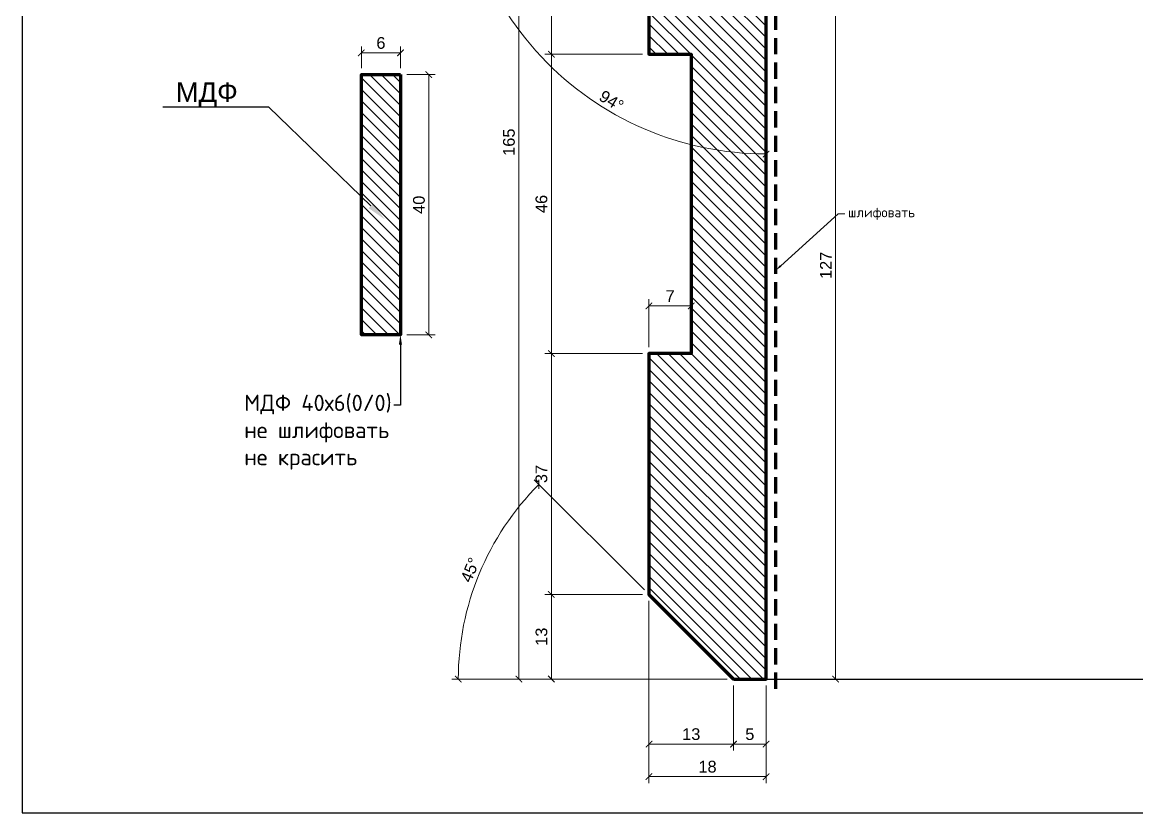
# Model space of a CAD drawing. Header units: inches. Extents: x -1 to 299, y 4775 to 4975.
# Drawn here: x -0.7 to 170.6, y 4775.5 to 4896.9 of the extents above; entities that cross this region are included whole.
import ezdxf
from ezdxf import colors
from ezdxf.entities.mleader import LeaderData, LeaderLine
from ezdxf.math import Vec2, Vec3

# ---------------------------------------------------------------- set-up
doc = ezdxf.new("R2010")
doc.units = ezdxf.units.IN
doc.header["$MEASUREMENT"] = 0
doc.linetypes.add('HIDDEN', pattern=[0.375, 0.25, -0.125])
doc.layers.add('Outside panel', color=7, linetype='Continuous', lineweight=18, true_color=0x7f5e57)
doc.layers.add('линия 50', color=1, linetype='Continuous', lineweight=140)
doc.layers.add('служебный слой РАЗМЕРЫ', color=7, linetype='Continuous', lineweight=9)
doc.layers.add('размеры в модели', color=7, linetype='Continuous')
doc.styles.get("Standard").update_dxf_attribs({"font": 'arial.ttf'})
doc.styles.add('ЕСКД профили текст', font='isocpeur.ttf')
doc.styles.add('ЕСКД штамп_текст', font='isocpeur.ttf')
doc.dimstyles.new('M_1', dxfattribs={"dimtxt": 1.8, "dimasz": 1, "dimexe": 1, "dimexo": 1, "dimgap": 0.6, "dimtad": 1, "dimdec": 0, "dimdsep": 46, "dimtxsty": 'Standard', "dimblk": 'ARCHTICK', "dimcen": -5, "dimclrd": 7, "dimclre": 7, "dimclrt": 7, "dimadec": 0, "dimazin": 0, "dimtfac": 1, "dimtdec": 0, "dimtmove": 0, "dimatfit": 3, "dimfxl": 1, "dimtolj": 1, "dimtzin": 0, "dimlwd": 5, "dimlwe": 5, "dimarcsym": 0})

# ---------------------------------------------------------------- blocks, each defined once
blk = doc.blocks.new('_ArchTick')
at = {"color": 0, "linetype": 'ByBlock', "const_width": 0.15}
blk.add_lwpolyline([(-0.5, -0.5), (0.5, 0.5)], dxfattribs=at)
blk = doc.blocks.new('*D55')
at = {"layer": 'Defpoints', "color": 0, "ltscale": 1000, "transparency": 16777216}
for p in [(57.4, 4888.9), (57.4, 4848.9), (61.76, 4848.9)]:
    blk.add_point(p, dxfattribs=at)
at = {"layer": 'размеры в модели', "color": 7, "lineweight": 5, "ltscale": 1000, "transparency": 16777216}
for p, q in [((58.4, 4888.9), (62.76, 4888.9)), ((61.76, 4888.9), (61.76, 4848.9)), ((58.4, 4848.9), (62.76, 4848.9))]:
    blk.add_line(p, q, dxfattribs=at)
for p, rotation in [((61.76, 4888.9), 90), ((61.76, 4848.9), 270)]:
    blk.add_blockref('_ArchTick', p, dxfattribs=dict(at, rotation=rotation))
at = {"layer": 'размеры в модели', "color": 7, "ltscale": 1000, "transparency": 16777216, "insert": (60.25, 4868.9), "char_height": 1.8, "attachment_point": 5, "rotation": 90}
blk.add_mtext('\\A1;40', dxfattribs=at)
blk = doc.blocks.new('*D54')
at = {"layer": 'Defpoints', "color": 0, "ltscale": 1000, "transparency": 16777216}
for p in [(51.4, 4892.24), (51.4, 4888.9), (57.4, 4888.9)]:
    blk.add_point(p, dxfattribs=at)
at = {"layer": 'размеры в модели', "color": 7, "lineweight": 5, "ltscale": 1000, "transparency": 16777216}
for p, q in [((51.4, 4889.9), (51.4, 4893.24)), ((57.4, 4892.24), (51.4, 4892.24)), ((57.4, 4889.9), (57.4, 4893.24))]:
    blk.add_line(p, q, dxfattribs=at)
at = {"layer": 'размеры в модели', "color": 7, "lineweight": 5, "ltscale": 1000, "transparency": 16777216, "rotation": 180}
blk.add_blockref('_ArchTick', (51.4, 4892.24), dxfattribs=at)
at = {"layer": 'размеры в модели', "color": 7, "lineweight": 5, "ltscale": 1000, "transparency": 16777216}
blk.add_blockref('_ArchTick', (57.4, 4892.24), dxfattribs=at)
at = {"layer": 'размеры в модели', "color": 7, "ltscale": 1000, "transparency": 16777216, "insert": (54.4, 4893.76), "char_height": 1.8, "attachment_point": 5}
blk.add_mtext('\\A1;6', dxfattribs=at)
blk = doc.blocks.new('*D52')
at = {"layer": 'Defpoints', "color": 0, "ltscale": 1000, "transparency": 16777216}
for p in [(95.6, 4853.37), (95.6, 4846.02), (102.1, 4846.02)]:
    blk.add_point(p, dxfattribs=at)
at = {"layer": 'размеры в модели', "color": 7, "lineweight": 5, "ltscale": 1000, "transparency": 16777216}
for p, q in [((95.6, 4847.02), (95.6, 4854.37)), ((102.1, 4847.02), (102.1, 4854.37)), ((102.1, 4853.37), (95.6, 4853.37))]:
    blk.add_line(p, q, dxfattribs=at)
at = {"layer": 'размеры в модели', "color": 7, "lineweight": 5, "ltscale": 1000, "transparency": 16777216, "rotation": 180}
blk.add_blockref('_ArchTick', (95.6, 4853.37), dxfattribs=at)
at = {"layer": 'размеры в модели', "color": 7, "lineweight": 5, "ltscale": 1000, "transparency": 16777216}
blk.add_blockref('_ArchTick', (102.1, 4853.37), dxfattribs=at)
at = {"layer": 'размеры в модели', "color": 7, "ltscale": 1000, "transparency": 16777216, "insert": (98.85, 4854.87), "char_height": 1.8, "attachment_point": 5}
blk.add_mtext('\\A1;7', dxfattribs=at)
blk = doc.blocks.new('*D51')
at = {"layer": 'Defpoints', "color": 0, "ltscale": 1000, "transparency": 16777216}
for p in [(71.96, 4817.17), (95.6, 4809.02), (108.6, 4796.02), (108.6, 4796.02), (113.6, 4796.02)]:
    blk.add_point(p, dxfattribs=at)
at = {"layer": 'размеры в модели', "color": 7, "lineweight": 5, "ltscale": 1000, "transparency": 16777216}
for p, q in [((94.89, 4809.73), (77.98, 4826.64)), ((107.6, 4796.02), (65.3, 4796.02))]:
    blk.add_line(p, q, dxfattribs=at)
blk.add_arc((108.6, 4796.02), 42.3, 135, 180, dxfattribs=at)
for p, rotation in [((78.69, 4825.94), 44.99999999999992), ((66.3, 4796.02), 269.999999999997)]:
    blk.add_blockref('_ArchTick', p, dxfattribs=dict(at, rotation=rotation))
at = {"layer": 'размеры в модели', "color": 7, "ltscale": 1000, "transparency": 16777216, "insert": (68.12, 4812.79), "char_height": 1.8, "attachment_point": 5, "rotation": 67.5}
blk.add_mtext('\\A1;45°', dxfattribs=at)
blk = doc.blocks.new('*D50')
at = {"layer": 'Defpoints', "color": 0, "ltscale": 1000, "transparency": 16777216}
for p in [(95.6, 4961.02), (75.6, 4796.02), (108.6, 4796.02)]:
    blk.add_point(p, dxfattribs=at)
at = {"layer": 'размеры в модели', "color": 7, "lineweight": 5, "ltscale": 1000, "transparency": 16777216}
for p, q in [((94.6, 4961.02), (74.6, 4961.02)), ((75.6, 4961.02), (75.6, 4796.02)), ((107.6, 4796.02), (74.6, 4796.02))]:
    blk.add_line(p, q, dxfattribs=at)
for p, rotation in [((75.6, 4961.02), 90), ((75.6, 4796.02), 270)]:
    blk.add_blockref('_ArchTick', p, dxfattribs=dict(at, rotation=rotation))
at = {"layer": 'размеры в модели', "color": 7, "ltscale": 1000, "transparency": 16777216, "insert": (74.08, 4878.52), "char_height": 1.8, "attachment_point": 5, "rotation": 90}
blk.add_mtext('\\A1;165', dxfattribs=at)
blk = doc.blocks.new('*D49')
at = {"layer": 'Defpoints', "color": 0, "ltscale": 1000, "transparency": 16777216}
for p in [(80.6, 4961.02), (95.6, 4961.02), (95.6, 4892.02)]:
    blk.add_point(p, dxfattribs=at)
at = {"layer": 'размеры в модели', "color": 7, "lineweight": 5, "ltscale": 1000, "transparency": 16777216}
for p, q in [((94.6, 4961.02), (79.6, 4961.02)), ((80.6, 4892.02), (80.6, 4961.02)), ((94.6, 4892.02), (79.6, 4892.02))]:
    blk.add_line(p, q, dxfattribs=at)
for p, rotation in [((80.6, 4961.02), 90), ((80.6, 4892.02), 270)]:
    blk.add_blockref('_ArchTick', p, dxfattribs=dict(at, rotation=rotation))
at = {"layer": 'размеры в модели', "color": 7, "ltscale": 1000, "transparency": 16777216, "insert": (79.08, 4920.52), "char_height": 1.8, "attachment_point": 5, "rotation": 90}
blk.add_mtext('\\A1;69', dxfattribs=at)
blk = doc.blocks.new('*D48')
at = {"layer": 'Defpoints', "color": 0, "ltscale": 1000, "transparency": 16777216}
for p in [(95.6, 4892.02), (80.6, 4846.02), (95.6, 4846.02)]:
    blk.add_point(p, dxfattribs=at)
at = {"layer": 'размеры в модели', "color": 7, "lineweight": 5, "ltscale": 1000, "transparency": 16777216}
for p, q in [((94.6, 4892.02), (79.6, 4892.02)), ((80.6, 4892.02), (80.6, 4846.02)), ((94.6, 4846.02), (79.6, 4846.02))]:
    blk.add_line(p, q, dxfattribs=at)
for p, rotation in [((80.6, 4892.02), 90), ((80.6, 4846.02), 270)]:
    blk.add_blockref('_ArchTick', p, dxfattribs=dict(at, rotation=rotation))
at = {"layer": 'размеры в модели', "color": 7, "ltscale": 1000, "transparency": 16777216, "insert": (79.08, 4869.02), "char_height": 1.8, "attachment_point": 5, "rotation": 90}
blk.add_mtext('\\A1;46', dxfattribs=at)
blk = doc.blocks.new('*D47')
at = {"layer": 'Defpoints', "color": 0, "ltscale": 1000, "transparency": 16777216}
for p in [(80.6, 4846.02), (95.6, 4846.02), (95.6, 4809.02)]:
    blk.add_point(p, dxfattribs=at)
at = {"layer": 'размеры в модели', "color": 7, "lineweight": 5, "ltscale": 1000, "transparency": 16777216}
for p, q in [((94.6, 4846.02), (79.6, 4846.02)), ((80.6, 4809.02), (80.6, 4846.02)), ((94.6, 4809.02), (79.6, 4809.02))]:
    blk.add_line(p, q, dxfattribs=at)
for p, rotation in [((80.6, 4846.02), 90), ((80.6, 4809.02), 270)]:
    blk.add_blockref('_ArchTick', p, dxfattribs=dict(at, rotation=rotation))
at = {"layer": 'размеры в модели', "color": 7, "ltscale": 1000, "transparency": 16777216, "insert": (79.08, 4827.52), "char_height": 1.8, "attachment_point": 5, "rotation": 90}
blk.add_mtext('\\A1;37', dxfattribs=at)
blk = doc.blocks.new('*D46')
at = {"layer": 'Defpoints', "color": 0, "ltscale": 1000, "transparency": 16777216}
for p in [(80.6, 4809.02), (95.6, 4809.02), (108.6, 4796.02)]:
    blk.add_point(p, dxfattribs=at)
at = {"layer": 'размеры в модели', "color": 7, "lineweight": 5, "ltscale": 1000, "transparency": 16777216}
for p, q in [((94.6, 4809.02), (79.6, 4809.02)), ((80.6, 4796.02), (80.6, 4809.02)), ((107.6, 4796.02), (79.6, 4796.02))]:
    blk.add_line(p, q, dxfattribs=at)
for p, rotation in [((80.6, 4809.02), 90), ((80.6, 4796.02), 270)]:
    blk.add_blockref('_ArchTick', p, dxfattribs=dict(at, rotation=rotation))
at = {"layer": 'размеры в модели', "color": 7, "ltscale": 1000, "transparency": 16777216, "insert": (79.08, 4802.52), "char_height": 1.8, "attachment_point": 5, "rotation": 90}
blk.add_mtext('\\A1;13', dxfattribs=at)
blk = doc.blocks.new('*D45')
at = {"layer": 'Defpoints', "color": 0, "ltscale": 1000, "transparency": 16777216}
for p in [(95.6, 4809.02), (108.6, 4796.02), (95.6, 4786.02)]:
    blk.add_point(p, dxfattribs=at)
at = {"layer": 'размеры в модели', "color": 7, "lineweight": 5, "ltscale": 1000, "transparency": 16777216}
for p, q in [((95.6, 4808.02), (95.6, 4785.02)), ((108.6, 4795.02), (108.6, 4785.02)), ((108.6, 4786.02), (95.6, 4786.02))]:
    blk.add_line(p, q, dxfattribs=at)
at = {"layer": 'размеры в модели', "color": 7, "lineweight": 5, "ltscale": 1000, "transparency": 16777216, "rotation": 180}
blk.add_blockref('_ArchTick', (95.6, 4786.02), dxfattribs=at)
at = {"layer": 'размеры в модели', "color": 7, "lineweight": 5, "ltscale": 1000, "transparency": 16777216}
blk.add_blockref('_ArchTick', (108.6, 4786.02), dxfattribs=at)
at = {"layer": 'размеры в модели', "color": 7, "ltscale": 1000, "transparency": 16777216, "insert": (102.1, 4787.54), "char_height": 1.8, "attachment_point": 5}
blk.add_mtext('\\A1;13', dxfattribs=at)
blk = doc.blocks.new('*D44')
at = {"layer": 'Defpoints', "color": 0, "ltscale": 1000, "transparency": 16777216}
for p in [(108.6, 4796.02), (113.6, 4796.02), (113.6, 4786.02)]:
    blk.add_point(p, dxfattribs=at)
at = {"layer": 'размеры в модели', "color": 7, "lineweight": 5, "ltscale": 1000, "transparency": 16777216}
for p, q in [((108.6, 4795.02), (108.6, 4785.02)), ((113.6, 4795.02), (113.6, 4785.02)), ((108.6, 4786.02), (113.6, 4786.02))]:
    blk.add_line(p, q, dxfattribs=at)
at = {"layer": 'размеры в модели', "color": 7, "lineweight": 5, "ltscale": 1000, "transparency": 16777216, "rotation": 180}
blk.add_blockref('_ArchTick', (108.6, 4786.02), dxfattribs=at)
at = {"layer": 'размеры в модели', "color": 7, "lineweight": 5, "ltscale": 1000, "transparency": 16777216}
blk.add_blockref('_ArchTick', (113.6, 4786.02), dxfattribs=at)
at = {"layer": 'размеры в модели', "color": 7, "ltscale": 1000, "transparency": 16777216, "insert": (111.1, 4787.54), "char_height": 1.8, "attachment_point": 5}
blk.add_mtext('\\A1;5', dxfattribs=at)
blk = doc.blocks.new('*D43')
at = {"layer": 'Defpoints', "color": 0, "ltscale": 1000, "transparency": 16777216}
for p in [(109.34, 4924.37), (112.66, 4924.16), (113.6, 4923.16), (71.6, 4902.14), (113.6, 4796.02)]:
    blk.add_point(p, dxfattribs=at)
at = {"layer": 'размеры в модели', "color": 7, "lineweight": 5, "ltscale": 1000, "transparency": 16777216}
blk.add_line((108.34, 4924.43), (65.3, 4927.12), dxfattribs=at)
blk.add_arc((113.6, 4924.1), 47.39, 176.4173, 270, dxfattribs=at)
at = {"layer": 'размеры в модели', "color": 7, "lineweight": 5, "ltscale": 1000, "transparency": 16777216, "rotation": 86.41728462077985}
blk.add_blockref('_ArchTick', (66.3, 4927.06), dxfattribs=at)
at = {"layer": 'размеры в модели', "color": 7, "lineweight": 5, "ltscale": 1000, "transparency": 16777216}
blk.add_blockref('_ArchTick', (113.6, 4876.71), dxfattribs=at)
at = {"layer": 'размеры в модели', "color": 7, "ltscale": 1000, "transparency": 16777216, "insert": (89.84, 4884.86), "char_height": 1.8, "attachment_point": 5, "rotation": 328.8058}
blk.add_mtext('\\A1;94°', dxfattribs=at)
blk = doc.blocks.new('*D3')
at = {"layer": 'Defpoints', "color": 0, "ltscale": 1000, "transparency": 16777216}
for p in [(113.6, 4923.16), (113.6, 4796.02), (124.29, 4796.02)]:
    blk.add_point(p, dxfattribs=at)
at = {"layer": 'размеры в модели', "color": 7, "lineweight": 5, "ltscale": 1000, "transparency": 16777216}
for p, q in [((114.6, 4923.16), (125.29, 4923.16)), ((124.29, 4923.16), (124.29, 4796.02)), ((114.6, 4796.02), (125.29, 4796.02))]:
    blk.add_line(p, q, dxfattribs=at)
for p, rotation in [((124.29, 4923.16), 90), ((124.29, 4796.02), 270)]:
    blk.add_blockref('_ArchTick', p, dxfattribs=dict(at, rotation=rotation))
at = {"layer": 'размеры в модели', "color": 7, "ltscale": 1000, "transparency": 16777216, "insert": (122.79, 4859.59), "char_height": 1.8, "attachment_point": 5, "rotation": 90}
blk.add_mtext('\\A1;127', dxfattribs=at)
blk = doc.blocks.new('*D2')
at = {"layer": 'Defpoints', "color": 0, "ltscale": 1000, "transparency": 16777216}
for p in [(95.6, 4809.02), (113.6, 4796.02), (95.6, 4781.02)]:
    blk.add_point(p, dxfattribs=at)
at = {"layer": 'размеры в модели', "color": 7, "lineweight": 5, "ltscale": 1000, "transparency": 16777216}
for p, q in [((95.6, 4808.02), (95.6, 4780.02)), ((113.6, 4795.02), (113.6, 4780.02)), ((113.6, 4781.02), (95.6, 4781.02))]:
    blk.add_line(p, q, dxfattribs=at)
at = {"layer": 'размеры в модели', "color": 7, "lineweight": 5, "ltscale": 1000, "transparency": 16777216, "rotation": 180}
blk.add_blockref('_ArchTick', (95.6, 4781.02), dxfattribs=at)
at = {"layer": 'размеры в модели', "color": 7, "lineweight": 5, "ltscale": 1000, "transparency": 16777216}
blk.add_blockref('_ArchTick', (113.6, 4781.02), dxfattribs=at)
at = {"layer": 'размеры в модели', "color": 7, "ltscale": 1000, "transparency": 16777216, "insert": (104.6, 4782.54), "char_height": 1.8, "attachment_point": 5}
blk.add_mtext('\\A1;18', dxfattribs=at)

msp = doc.modelspace()

# ---------------------------------------------------------------- hatches: boundary and pattern name
at = {"layer": 'Outside panel', "ltscale": 1000}
h = msp.add_hatch(dxfattribs=at)
h.set_pattern_fill('ANSI31', color=256, scale=10, angle=90)
h.set_pattern_definition([(135, (-310196.3167, 98320.7179), (-0.8838834765, -0.8838834765), [])])
edge = h.paths.add_edge_path()
edge.add_line((108.6, 4796.02), (113.6, 4796.02))
edge.add_line((113.6, 4796.02), (113.6, 4923.16))
edge.add_arc((112.6, 4923.16), 1, 360, 446.4173)
edge.add_line((112.66, 4924.16), (109.34, 4924.37))
edge.add_arc((109.4, 4925.36), 1, 180, 266.4173, ccw=False)
edge.add_line((108.4, 4925.36), (108.4, 4930.99))
edge.add_arc((109.7, 4930.99), 1.3, 481.5186, 540, ccw=False)
edge.add_arc((106.62, 4937.71), 6.1, 293.2069, 349.9487)
edge.add_arc((106.22, 4937.78), 6.5, 349.9487, 367.0409)
edge.add_arc((103.47, 4937.44), 9.27, 367.0409, 393.8049)
edge.add_arc((510.86, 5210.21), 481.01, 213.2232, 213.8049, ccw=False)
edge.add_arc((115.69, 4951.39), 8.62, 185.3107, 213.2232, ccw=False)
edge.add_arc((102.99, 4953.8), 5.22, 322.058, 384.9728)
edge.add_arc((105.17, 4954.81), 2.82, 384.9728, 427.1065)
edge.add_arc((106.73, 4958.49), 1.18, 171.0237, 247.1065, ccw=False)
edge.add_line((105.56, 4958.67), (105.56, 4960.02))
edge.add_arc((104.56, 4960.02), 1, 360, 450)
edge.add_line((104.56, 4961.02), (95.6, 4961.02))
edge.add_line((95.6, 4961.02), (95.6, 4892.02))
edge.add_line((95.6, 4892.02), (102.1, 4892.02))
edge.add_line((102.1, 4892.02), (102.1, 4846.02))
edge.add_line((102.1, 4846.02), (95.6, 4846.02))
edge.add_line((95.6, 4846.02), (95.6, 4809.02))
edge.add_line((95.6, 4809.02), (108.6, 4796.02))
h = msp.add_hatch(dxfattribs=at)
h.set_pattern_fill('ANSI31', color=5, scale=10, angle=90)
h.set_pattern_definition([(135, (-309642.8832, 95747.2769), (-0.8838834765, -0.8838834765), [])])
h.paths.add_polyline_path([(57.4, 4848.9), (51.4, 4848.9), (51.4, 4888.9), (57.4, 4888.9)])

# ---------------------------------------------------------------- linework, layer by layer
at = {"color": 6, "ltscale": 1000}
msp.add_lwpolyline([(-0.71, 4775.48), (299.29, 4775.48), (299.29, 4975.48), (-0.71, 4975.48)], close=True, dxfattribs=at)
at = {"color": 7, "elevation": 0}
msp.add_lwpolyline([(113.6, 4796.02), (232.98, 4796.02), (232.98, 4923.16, 0.396015), (232.04, 4924.16), (228.72, 4924.37, -0.396015), (227.78, 4925.36), (227.78, 4930.99, -0.26086), (228.4, 4932.1, 0.252769), (232, 4936.64, 0.074717), (232.06, 4938.57, 0.117314), (230.56, 4942.59, -0.002538), (227.86, 4946.67, -0.122397), (226.49, 4950.59, 0.281628), (227.11, 4956, 0.185943), (225.65, 4957.4, -0.344732), (224.94, 4958.67), (224.94, 4960.02, 0.414214), (223.94, 4961.02), (95.6, 4961.02)], format="xyb", dxfattribs=at)
at = {"layer": 'линия 50', "color": 1, "linetype": 'HIDDEN', "ltscale": 10, "true_color": 0xff0909, "elevation": 0}
msp.add_lwpolyline([(115.1, 4794.52), (115.1, 4923.16, 0.396015), (112.75, 4925.66), (109.9, 4925.83), (109.9, 4930.85, 0.241668), (114.1, 4936.38, 0.074717), (114.16, 4938.76, 0.117314), (112.42, 4943.43, -0.002538), (109.73, 4947.49, -0.103632), (108.67, 4950.2, 0.255346), (109.08, 4956.63, 0.172176), (107.06, 4958.69), (107.06, 4960.02, 0.414214), (104.56, 4962.52), (94.1, 4962.52)], format="xyb", dxfattribs=at)
at = {"layer": 'линия 50', "color": 7, "elevation": 0}
msp.add_lwpolyline([(108.6, 4796.02), (113.6, 4796.02), (113.6, 4923.16, 0.396015), (112.66, 4924.16), (109.34, 4924.37, -0.396015), (108.4, 4925.36), (108.4, 4930.99, -0.26086), (109.02, 4932.1, 0.252769), (112.62, 4936.64, 0.074717), (112.67, 4938.57, 0.117314), (111.18, 4942.59, -0.002538), (108.48, 4946.67, -0.122397), (107.11, 4950.59, 0.281628), (107.72, 4956, 0.185943), (106.27, 4957.4, -0.344732), (105.56, 4958.67), (105.56, 4960.02, 0.414214), (104.56, 4961.02), (95.6, 4961.02), (95.6, 4892.02), (102.1, 4892.02), (102.1, 4846.02), (95.6, 4846.02), (95.6, 4809.02)], format="xyb", close=True, dxfattribs=at)
at = {"layer": 'линия 50', "color": 7}
msp.add_lwpolyline([(57.4, 4888.9), (57.4, 4848.9), (51.4, 4848.9), (51.4, 4888.9)], close=True, dxfattribs=at)

# ---------------------------------------------------------------- dimensions: what is measured, and where the dimension line sits
at = {"layer": 'размеры в модели', "color": 5, "ltscale": 1000}
for base, p1, p2, angle, picture, middle in [((75.6, 4796.02, 0), (95.6, 4961.02, 0), (108.6, 4796.02, 0), 90, '*D50', (74.08, 4878.52, 0)), ((124.29, 4796.02, 0), (113.6, 4923.16, 0), (113.6, 4796.02, 0), 90, '*D3', (122.79, 4859.59, 0)), ((51.4, 4892.24), (57.4, 4888.9), (51.4, 4888.9), 180, '*D54', (54.4, 4893.76)), ((80.6, 4846.02, 0), (95.6, 4892.02, 0), (95.6, 4846.02, 0), 90, '*D48', (79.08, 4869.02, 0)), ((61.76, 4848.9), (57.4, 4888.9), (57.4, 4848.9), 90, '*D55', (60.25, 4868.9)), ((95.59624482, 4853.37245985, 0), (102.09624482, 4846.02490627, 0), (95.59624482, 4846.02490627, 0), 180, '*D52', (98.84624482, 4854.87245985, 0)), ((80.6, 4846.02, 0), (95.6, 4809.02, 0), (95.6, 4846.02, 0), 90, '*D47', (79.08, 4827.52, 0)), ((80.6, 4809.02, 0), (108.6, 4796.02, 0), (95.6, 4809.02, 0), 90, '*D46', (79.08, 4802.52, 0)), ((95.6, 4786.02, 0), (108.6, 4796.02, 0), (95.6, 4809.02, 0), 180, '*D45', (102.1, 4787.54, 0)), ((95.6, 4781.02, 0), (113.6, 4796.02, 0), (95.6, 4809.02, 0), 180, '*D2', (104.6, 4782.54, 0)), ((113.6, 4786.02, 0), (108.6, 4796.02, 0), (113.6, 4796.02, 0), 180, '*D44', (111.1, 4787.54, 0))]:
    dim = msp.add_linear_dim(base=base, p1=p1, p2=p2, angle=angle, dimstyle='M_1', dxfattribs=at)
    dim.commit()
    dim.dimension.update_dxf_attribs({"geometry": picture, "text_midpoint": middle})
dim = msp.add_linear_dim(base=(80.6, 4961.02, 0), p1=(95.6, 4892.02, 0), p2=(95.6, 4961.02, 0), angle=90, dimstyle='M_1', dxfattribs=at)
dim.commit()
dim.dimension.update_dxf_attribs({"geometry": '*D49', "text_midpoint": (80.6, 4920.52, 0), "dimtype": 128})
dim = msp.add_angular_dim_2l(base=(71.6, 4902.14), line1=((113.6, 4796.02, 0), (113.6, 4923.16, 0)), line2=((112.66, 4924.16, 0), (109.34, 4924.37, 0)), dimstyle='M_1', dxfattribs=at)
dim.commit()
dim.dimension.update_dxf_attribs({"geometry": '*D43', "text_midpoint": (89.05, 4883.56, 0), "dimtype": 130})
dim = msp.add_angular_dim_2l(base=(71.96, 4817.17), line1=((95.6, 4809.02, 0), (108.6, 4796.02, 0)), line2=((108.6, 4796.02, 0), (113.6, 4796.02, 0)), dimstyle='M_1', dxfattribs=at)
dim.commit()
dim.dimension.update_dxf_attribs({"geometry": '*D51', "text_midpoint": (68.12, 4812.79, 0)})

# ---------------------------------------------------------------- leaders
at = {"color": 7, "ltscale": 1000}
ml = msp.add_multileader_mtext('Standard', dxfattribs=at)
ml.set_content('МДФ 40х6(0/0)\\P{\\A1;не шлифовать\\Pне красить}', color=7, style='ЕСКД штамп_текст')
ml.set_leader_properties(color=256, linetype='ByLayer', lineweight=-1)
ml.build(insert=Vec2(0, 0))
ml.multileader.update_dxf_attribs({"dogleg_length": 1, "arrow_head_size": 1.5})
ctx = ml.context
ctx.base_point, ctx.char_height, ctx.arrow_head_size, ctx.landing_gap_size, ctx.plane_origin = Vec3(32.9, 4838.09), 2.5, 1.5, 0.5, Vec3(98.6, 4912.47)
notes = []
notes.append((ctx, [(0, (1, 1, 0), (57.4, 4838.09), (-1, 0), 1, [(0, [(57.4, 4848.9)], 0, [])])]))
ctx.mtext.insert, ctx.mtext.flow_direction = Vec3(33.4, 4839.71), 5
at = {"layer": 'размеры в модели', "color": 7, "ltscale": 1000}
ml = msp.add_multileader_mtext('Standard', dxfattribs=at)
ml.set_content('\\A1;МДФ  ', color=7)
ml.set_leader_properties()
ml.build(insert=Vec2(0, 0))
ml.multileader.update_dxf_attribs({"text_right_attachment_type": 6, "dogleg_length": 0.36, "arrow_head_size": 3})
ctx = ml.context
ctx.base_point, ctx.char_height, ctx.arrow_head_size, ctx.landing_gap_size, ctx.plane_origin = Vec3(23.28, 4885.73), 3, 3, 0.09, Vec3(36.46, 4863.92)
ctx.right_attachment, ctx.text_align_type = 6, 2
notes.append((ctx, [(0, (1, 1, 0), (37.17, 4883.88), (-1, 0), 4.68, [(0, [(55.03, 4866.64)], 0, [])])]))
ctx.mtext.insert, ctx.mtext.alignment, ctx.mtext.flow_direction = Vec3(32.41, 4887.72), 3, 5
at = {"layer": 'служебный слой РАЗМЕРЫ'}
ml = msp.add_multileader_mtext('Standard', dxfattribs=at)
ml.set_content('\\A1;шлифовать', color=256, style='ЕСКД профили текст')
ml.set_leader_properties(color=256, linetype='ByLayer', lineweight=-1)
ml.build(insert=Vec2(0, 0))
ml.multileader.update_dxf_attribs({"dogleg_length": 1, "arrow_head_size": 1})
ctx = ml.context
ctx.base_point, ctx.char_height, ctx.arrow_head_size, ctx.landing_gap_size, ctx.plane_origin = Vec3(125.7, 4867.51, 0), 1.5, 1, 0.5, Vec3(139.17, 4893.67, 0)
notes.append((ctx, [(1, (1, 1, 0), (124.7, 4867.51, 0), (1, 0), 1, [(0, [(115.1, 4858.84, 0)], 0, [])])]))
ctx.mtext.insert, ctx.mtext.flow_direction = Vec3(126.2, 4868.48, 0), 5
for ctx, leaders in notes:
    for number, flags, end, landing, length, lines in leaders:
        leader = LeaderData()
        leader.index, (leader.has_last_leader_line, leader.has_dogleg_vector, leader.attachment_direction) = number, flags
        leader.last_leader_point, leader.dogleg_vector, leader.dogleg_length = Vec3(end), Vec3(landing), length
        for number, points, colour, breaks in lines:
            line = LeaderLine()
            line.index, line.vertices, line.color, line.breaks = number, Vec3.list(points), colors.encode_raw_color(colour), breaks
            leader.lines.append(line)
        ctx.leaders.append(leader)

doc.saveas('drawing.dxf')
